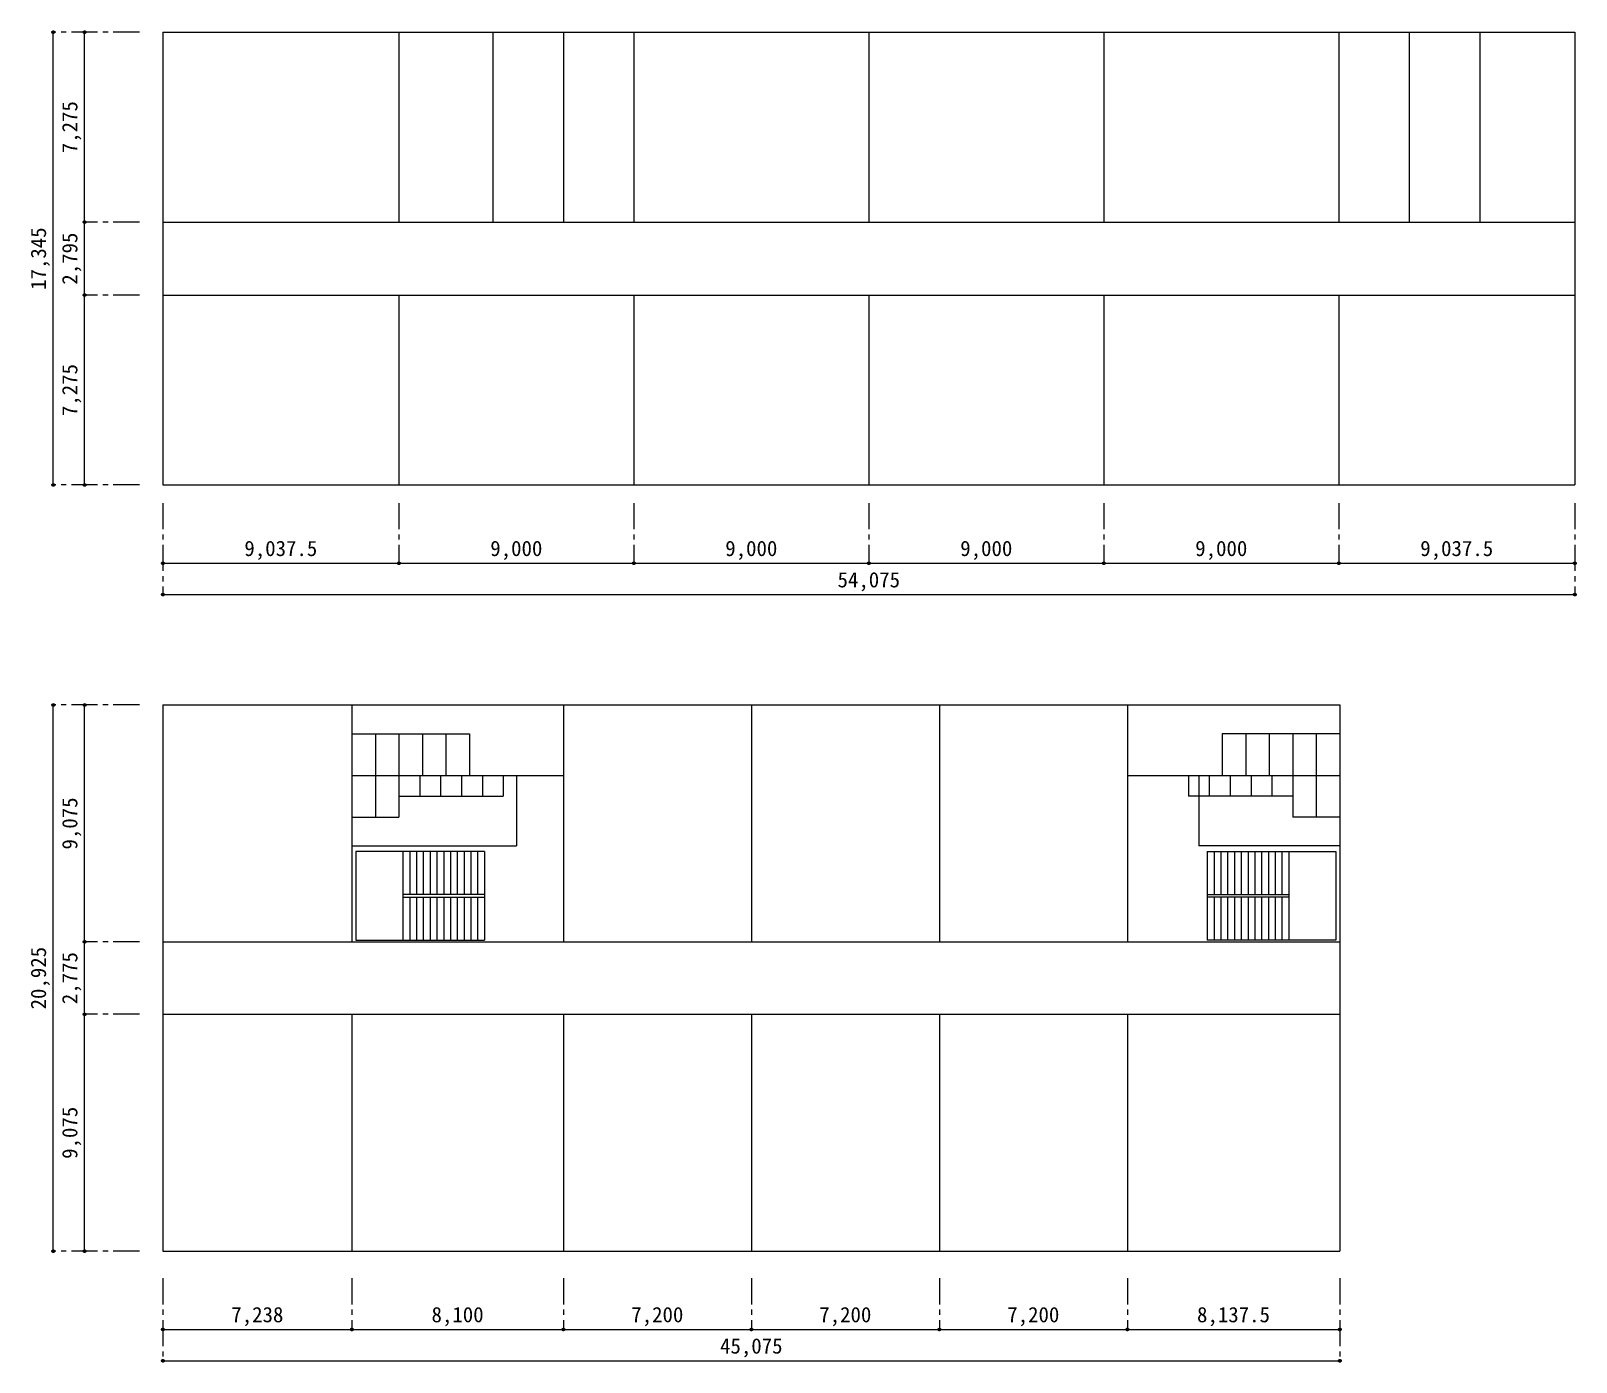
# Model space of a CAD drawing. Units: millimetres at full size, sheet at 1:100, with parts at 1:200. Extents: x -84100 to 167013, y -59450 to 59350.
# Drawn here: x 129969 to 159560, y -47358 to -21858 of the extents above; entities that cross this region are included whole.
import ezdxf
from ezdxf.enums import TextEntityAlignment as Align

# ---------------------------------------------------------------- set-up
doc = ezdxf.new("R2010")
doc.units = ezdxf.units.MM
doc.header["$LTSCALE"] = 100
doc.header["$PDMODE"] = 32
doc.header["$PDSIZE"] = 50
doc.linetypes.add('CHAIN1', pattern=[8, 5, -1, 1, -1])
for name, color, linetype, lineweight in [('0-0_躯体', 7, 'Continuous', 9), ('0-2_間仕切り', 5, 'Continuous', 9), ('0-3_建具', 5, 'Continuous', 9), ('0-5_通芯符号', 3, 'CHAIN1', 9)]:
    doc.layers.add(name, color=color, linetype=linetype, lineweight=lineweight)
doc.styles.add('ＭＳ ゴシック', font='')
doc.styles.get('ＭＳ ゴシック').set_extended_font_data('MS Gothic')

msp = doc.modelspace()

# ---------------------------------------------------------------- linework, layer by layer
at = {"layer": '0-0_躯体'}
for p, q in [((132497.4, -21883.1), (159534.9, -21883.1)), ((132497.4, -21883.1), (132497.4, -30555.6)), ((137016.2, -21883.1), (137016.2, -25520.6)), ((138816.2, -21883.1), (138816.2, -25520.6)), ((140166.2, -21883.1), (140166.2, -25520.6)), ((141516.2, -21883.1), (141516.2, -25520.6)), ((146016.2, -21883.1), (146016.2, -25520.6)), ((150516.2, -21883.1), (150516.2, -25520.6)), ((155016.2, -21883.1), (155016.2, -25520.6)), ((156366.2, -21883.1), (156366.2, -25520.6)), ((157716.2, -21883.1), (157716.2, -25520.6)), ((159534.9, -21883.1), (159534.9, -30555.6)), ((132497.4, -25520.6), (159534.9, -25520.6)), ((132497.4, -26918.1), (159534.9, -26918.1)), ((137016.2, -26918.1), (137016.2, -30555.6)), ((141516.2, -26918.1), (141516.2, -30555.6)), ((146016.2, -26918.1), (146016.2, -30555.6)), ((150516.2, -26918.1), (150516.2, -30555.6)), ((155016.2, -26918.1), (155016.2, -30555.6)), ((132497.4, -30555.6), (159534.9, -30555.6)), ((132497.4, -34770), (155034.9, -34770)), ((132497.4, -34770), (132497.4, -45232.5)), ((136116.2, -34770), (136116.2, -39307.5)), ((140166.2, -34770), (140166.2, -39307.5)), ((143766.2, -34770), (143766.2, -39307.5)), ((147366.2, -34770), (147366.2, -39307.5)), ((150966.2, -34770), (150966.2, -39307.5)), ((155034.9, -34770), (155034.9, -45232.5)), ((136116.2, -36120), (140166.2, -36120)), ((139266.2, -36120), (139266.2, -37470)), ((150966.2, -36120), (155034.9, -36120)), ((152334.9, -36120), (152334.9, -37470)), ((136116.2, -37470), (139266.2, -37470)), ((155034.9, -37470), (152334.9, -37470)), ((132497.4, -39307.5), (155034.9, -39307.5)), ((132497.4, -40695), (155034.9, -40695)), ((136116.2, -40695), (136116.2, -45232.5)), ((140166.2, -40695), (140166.2, -45232.5)), ((143766.2, -40695), (143766.2, -45232.5)), ((147366.2, -40695), (147366.2, -45232.5)), ((150966.2, -40695), (150966.2, -45232.5)), ((132497.4, -45232.5), (155034.9, -45232.5))]:
    msp.add_line(p, q, dxfattribs=at)
at = {"layer": '0-2_間仕切り', "color": 6}
for p, q in [((136194.2, -37577.5), (136194.2, -39277.5)), ((138654.1, -37577.5), (136194.2, -37577.5)), ((137094.2, -37577.5), (137094.2, -39277.5)), ((137224.2, -37577.5), (137224.2, -38402.5)), ((137354.2, -37577.5), (137354.2, -38402.5)), ((137484.2, -37577.5), (137484.2, -38402.5)), ((137614.2, -37577.5), (137614.2, -38402.5)), ((137744.2, -37577.5), (137744.2, -38402.5)), ((137874.2, -37577.5), (137874.2, -38402.5)), ((138004.2, -37577.5), (138004.2, -38402.5)), ((138134.2, -37577.5), (138134.2, -38402.5)), ((138264.2, -37577.5), (138264.2, -38402.5)), ((138394.2, -37577.5), (138394.2, -38402.5)), ((138524.2, -37577.5), (138524.2, -38402.5)), ((138654.1, -37577.5), (138654.1, -39277.5)), ((152496.9, -37577.5), (152496.9, -39277.5)), ((152496.9, -37577.5), (154956.9, -37577.5)), ((152627, -37577.5), (152627, -38402.5)), ((152756.9, -37577.5), (152756.9, -38402.5)), ((152886.9, -37577.5), (152886.9, -38402.5)), ((153017, -37577.5), (153017, -38402.5)), ((153146.9, -37577.5), (153146.9, -38402.5)), ((153277, -37577.5), (153277, -38402.5)), ((153406.9, -37577.5), (153406.9, -38402.5)), ((153536.9, -37577.5), (153536.9, -38402.5)), ((153666.9, -37577.5), (153666.9, -38402.5)), ((153797, -37577.5), (153797, -38402.5)), ((153927, -37577.5), (153927, -38402.5)), ((154056.9, -37577.5), (154056.9, -39277.5)), ((154956.9, -37577.5), (154956.9, -39277.5)), ((138654.1, -38402.5), (137094.2, -38402.5)), ((137094.2, -38452.5), (138654.1, -38452.5)), ((137224.2, -38452.5), (137224.2, -39277.5)), ((137354.2, -38452.5), (137354.2, -39277.5)), ((137484.2, -38452.5), (137484.2, -39277.5)), ((137614.2, -38452.5), (137614.2, -39277.5)), ((137744.2, -38452.5), (137744.2, -39277.5)), ((137874.2, -38452.5), (137874.2, -39277.5)), ((138004.2, -38452.5), (138004.2, -39277.5)), ((138134.2, -38452.5), (138134.2, -39277.5)), ((138264.2, -38452.5), (138264.2, -39277.5)), ((138394.2, -38452.5), (138394.2, -39277.5)), ((138524.2, -38452.5), (138524.2, -39277.5)), ((152496.9, -38402.5), (154056.9, -38402.5)), ((154056.9, -38452.5), (152496.9, -38452.5)), ((152627, -38452.5), (152627, -39277.5)), ((152756.9, -38452.5), (152756.9, -39277.5)), ((152886.9, -38452.5), (152886.9, -39277.5)), ((153017, -38452.5), (153017, -39277.5)), ((153146.9, -38452.5), (153146.9, -39277.5)), ((153277, -38452.5), (153277, -39277.5)), ((153406.9, -38452.5), (153406.9, -39277.5)), ((153536.9, -38452.5), (153536.9, -39277.5)), ((153666.9, -38452.5), (153666.9, -39277.5)), ((153797, -38452.5), (153797, -39277.5)), ((153927, -38452.5), (153927, -39277.5)), ((136194.2, -39277.5), (138654.1, -39277.5)), ((154956.9, -39277.5), (152496.9, -39277.5))]:
    msp.add_line(p, q, dxfattribs=at)
at = {"layer": '0-3_建具'}
for p, q in [((136116.2, -35320), (138366.2, -35320)), ((136566.2, -35320), (136566.2, -36120)), ((137016.2, -35320), (137016.2, -36120)), ((137466.2, -35320), (137466.2, -36120)), ((137916.2, -35320), (137916.2, -36120)), ((138366.2, -35320), (138366.2, -36120)), ((152784.9, -35320), (152784.9, -36120)), ((155034.9, -35320), (152784.9, -35320)), ((153234.9, -35320), (153234.9, -36120)), ((153684.9, -35320), (153684.9, -36120)), ((154134.9, -35320), (154134.9, -36120)), ((154584.9, -35320), (154584.9, -36120)), ((136566.2, -36120), (136566.2, -36920)), ((137016.2, -36120), (137016.2, -36920)), ((137416.2, -36120), (137416.2, -36520)), ((137816.2, -36120), (137816.2, -36520)), ((138216.2, -36120), (138216.2, -36520)), ((138616.2, -36120), (138616.2, -36520)), ((139016.2, -36120), (139016.2, -36520)), ((152134.9, -36120), (152134.9, -36520)), ((152534.9, -36120), (152534.9, -36520)), ((152934.9, -36120), (152934.9, -36520)), ((153334.9, -36120), (153334.9, -36520)), ((153734.9, -36120), (153734.9, -36520)), ((154134.9, -36120), (154134.9, -36920)), ((154584.9, -36120), (154584.9, -36920)), ((137016.2, -36520), (139016.2, -36520)), ((154134.9, -36520), (152134.9, -36520)), ((136116.2, -36920), (137016.2, -36920)), ((155034.9, -36920), (154134.9, -36920))]:
    msp.add_line(p, q, dxfattribs=at)
at = {"layer": '0-5_通芯符号', "linetype": 'Continuous'}
for p, q in [((130397.4, -30555.6), (130397.4, -21883.1)), ((130997.4, -30555.6), (130997.4, -26918.1)), ((132497.4, -32055.6), (137016.2, -32055.6)), ((137016.2, -32055.6), (141516.2, -32055.6)), ((141516.2, -32055.6), (146016.2, -32055.6)), ((146016.2, -32055.6), (150516.2, -32055.6)), ((150516.2, -32055.6), (155016.2, -32055.6)), ((155016.2, -32055.6), (159534.9, -32055.6)), ((132497.4, -32655.6), (159534.9, -32655.6)), ((130397.4, -45232.5), (130397.4, -34770)), ((130997.4, -39307.5), (130997.4, -34770)), ((130997.4, -40695), (130997.4, -39307.5)), ((130997.4, -45232.5), (130997.4, -40695)), ((132497.4, -46732.5), (136116.2, -46732.5)), ((136116.2, -46732.5), (140166.2, -46732.5)), ((140166.2, -46732.5), (143766.2, -46732.5)), ((143766.2, -46732.5), (147366.2, -46732.5)), ((147366.2, -46732.5), (150966.2, -46732.5)), ((150966.2, -46732.5), (155034.9, -46732.5)), ((132497.4, -47332.5), (155034.9, -47332.5))]:
    msp.add_line(p, q, dxfattribs=at)
at = {"layer": '0-5_通芯符号'}
for p, q in [((132047.4, -21883.1), (130397.4, -21883.1)), ((132047.4, -25520.6), (130997.4, -25520.6)), ((132047.4, -26918.1), (130997.4, -26918.1)), ((132047.4, -30555.6), (130397.4, -30555.6)), ((132497.4, -30901.8), (132497.4, -32655.6)), ((137016.2, -30901.8), (137016.2, -32055.6)), ((141516.2, -30901.8), (141516.2, -32055.6)), ((146016.2, -30901.8), (146016.2, -32055.6)), ((150516.2, -30901.8), (150516.2, -32055.6)), ((155016.2, -30901.8), (155016.2, -32055.6)), ((159534.9, -30901.8), (159534.9, -32655.6)), ((132047.4, -34770), (130397.4, -34770)), ((132047.4, -39307.5), (130997.4, -39307.5)), ((132047.4, -40695), (130997.4, -40695)), ((132047.4, -45232.5), (130397.4, -45232.5)), ((132497.4, -45751.8), (132497.4, -47332.5)), ((136116.2, -45751.8), (136116.2, -46732.5)), ((140166.2, -45751.8), (140166.2, -46732.5)), ((143766.2, -45751.8), (143766.2, -46732.5)), ((147366.2, -45751.8), (147366.2, -46732.5)), ((150966.2, -45751.8), (150966.2, -46732.5)), ((155034.9, -45751.8), (155034.9, -47332.5))]:
    msp.add_line(p, q, dxfattribs=at)
at = {"layer": '0-5_通芯符号', "linetype": 'Continuous'}
msp.add_lwpolyline([(130997.4, -26918.1), (130997.4, -25520.6), (130997.4, -21883.1)], dxfattribs=at)
at = {"layer": '0-5_通芯符号'}
for p in [(130397.4, -21883.1), (130997.4, -21883.1), (130997.4, -25520.6), (130997.4, -26918.1), (130397.4, -30555.6), (130997.4, -30555.6), (132497.4, -32055.6), (137016.2, -32055.6), (141516.2, -32055.6), (146016.2, -32055.6), (150516.2, -32055.6), (155016.2, -32055.6), (159534.9, -32055.6), (132497.4, -32655.6), (159534.9, -32655.6), (130397.4, -34770), (130997.4, -34770), (130997.4, -39307.5), (130997.4, -40695), (130397.4, -45232.5), (130997.4, -45232.5), (132497.4, -46732.5), (136116.2, -46732.5), (140166.2, -46732.5), (143766.2, -46732.5), (147366.2, -46732.5), (150966.2, -46732.5), (155034.9, -46732.5), (132497.4, -47332.5), (155034.9, -47332.5)]:
    msp.add_point(p, dxfattribs=at)

# ---------------------------------------------------------------- texts
at = {"layer": '0-5_通芯符号', "style": 'ＭＳ ゴシック'}
for s, p in [('7,275', (130947.4, -24201.9)), ('17,345', (130347.4, -26819.4)), ('2,795', (130947.4, -26719.4)), ('7,275', (130947.4, -29236.9)), ('9,075', (130947.4, -37538.8)), ('20,925', (130347.4, -40601.3)), ('2,775', (130947.4, -40501.3)), ('9,075', (130947.4, -43463.8))]:
    msp.add_text(s, height=293.3, rotation=90, dxfattribs=at).set_placement(p, align=Align.BOTTOM_LEFT)
for s, p in [('9,037.5', (134056.8, -32005.6)), ('9,000', (138766.2, -32005.6)), ('9,000', (143266.2, -32005.6)), ('9,000', (147766.2, -32005.6)), ('9,000', (152266.2, -32005.6)), ('9,037.5', (156575.5, -32005.6)), ('54,075', (145416.2, -32605.6)), ('7,238', (133806.8, -46682.5)), ('8,100', (137641.2, -46682.5)), ('7,200', (141466.2, -46682.5)), ('7,200', (145066.2, -46682.5)), ('7,200', (148666.2, -46682.5)), ('8,137.5', (152300.6, -46682.5)), ('45,075', (143166.2, -47282.5))]:
    msp.add_text(s, height=293.3, dxfattribs=at).set_placement(p, align=Align.BOTTOM_LEFT)

doc.saveas('drawing.dxf')
